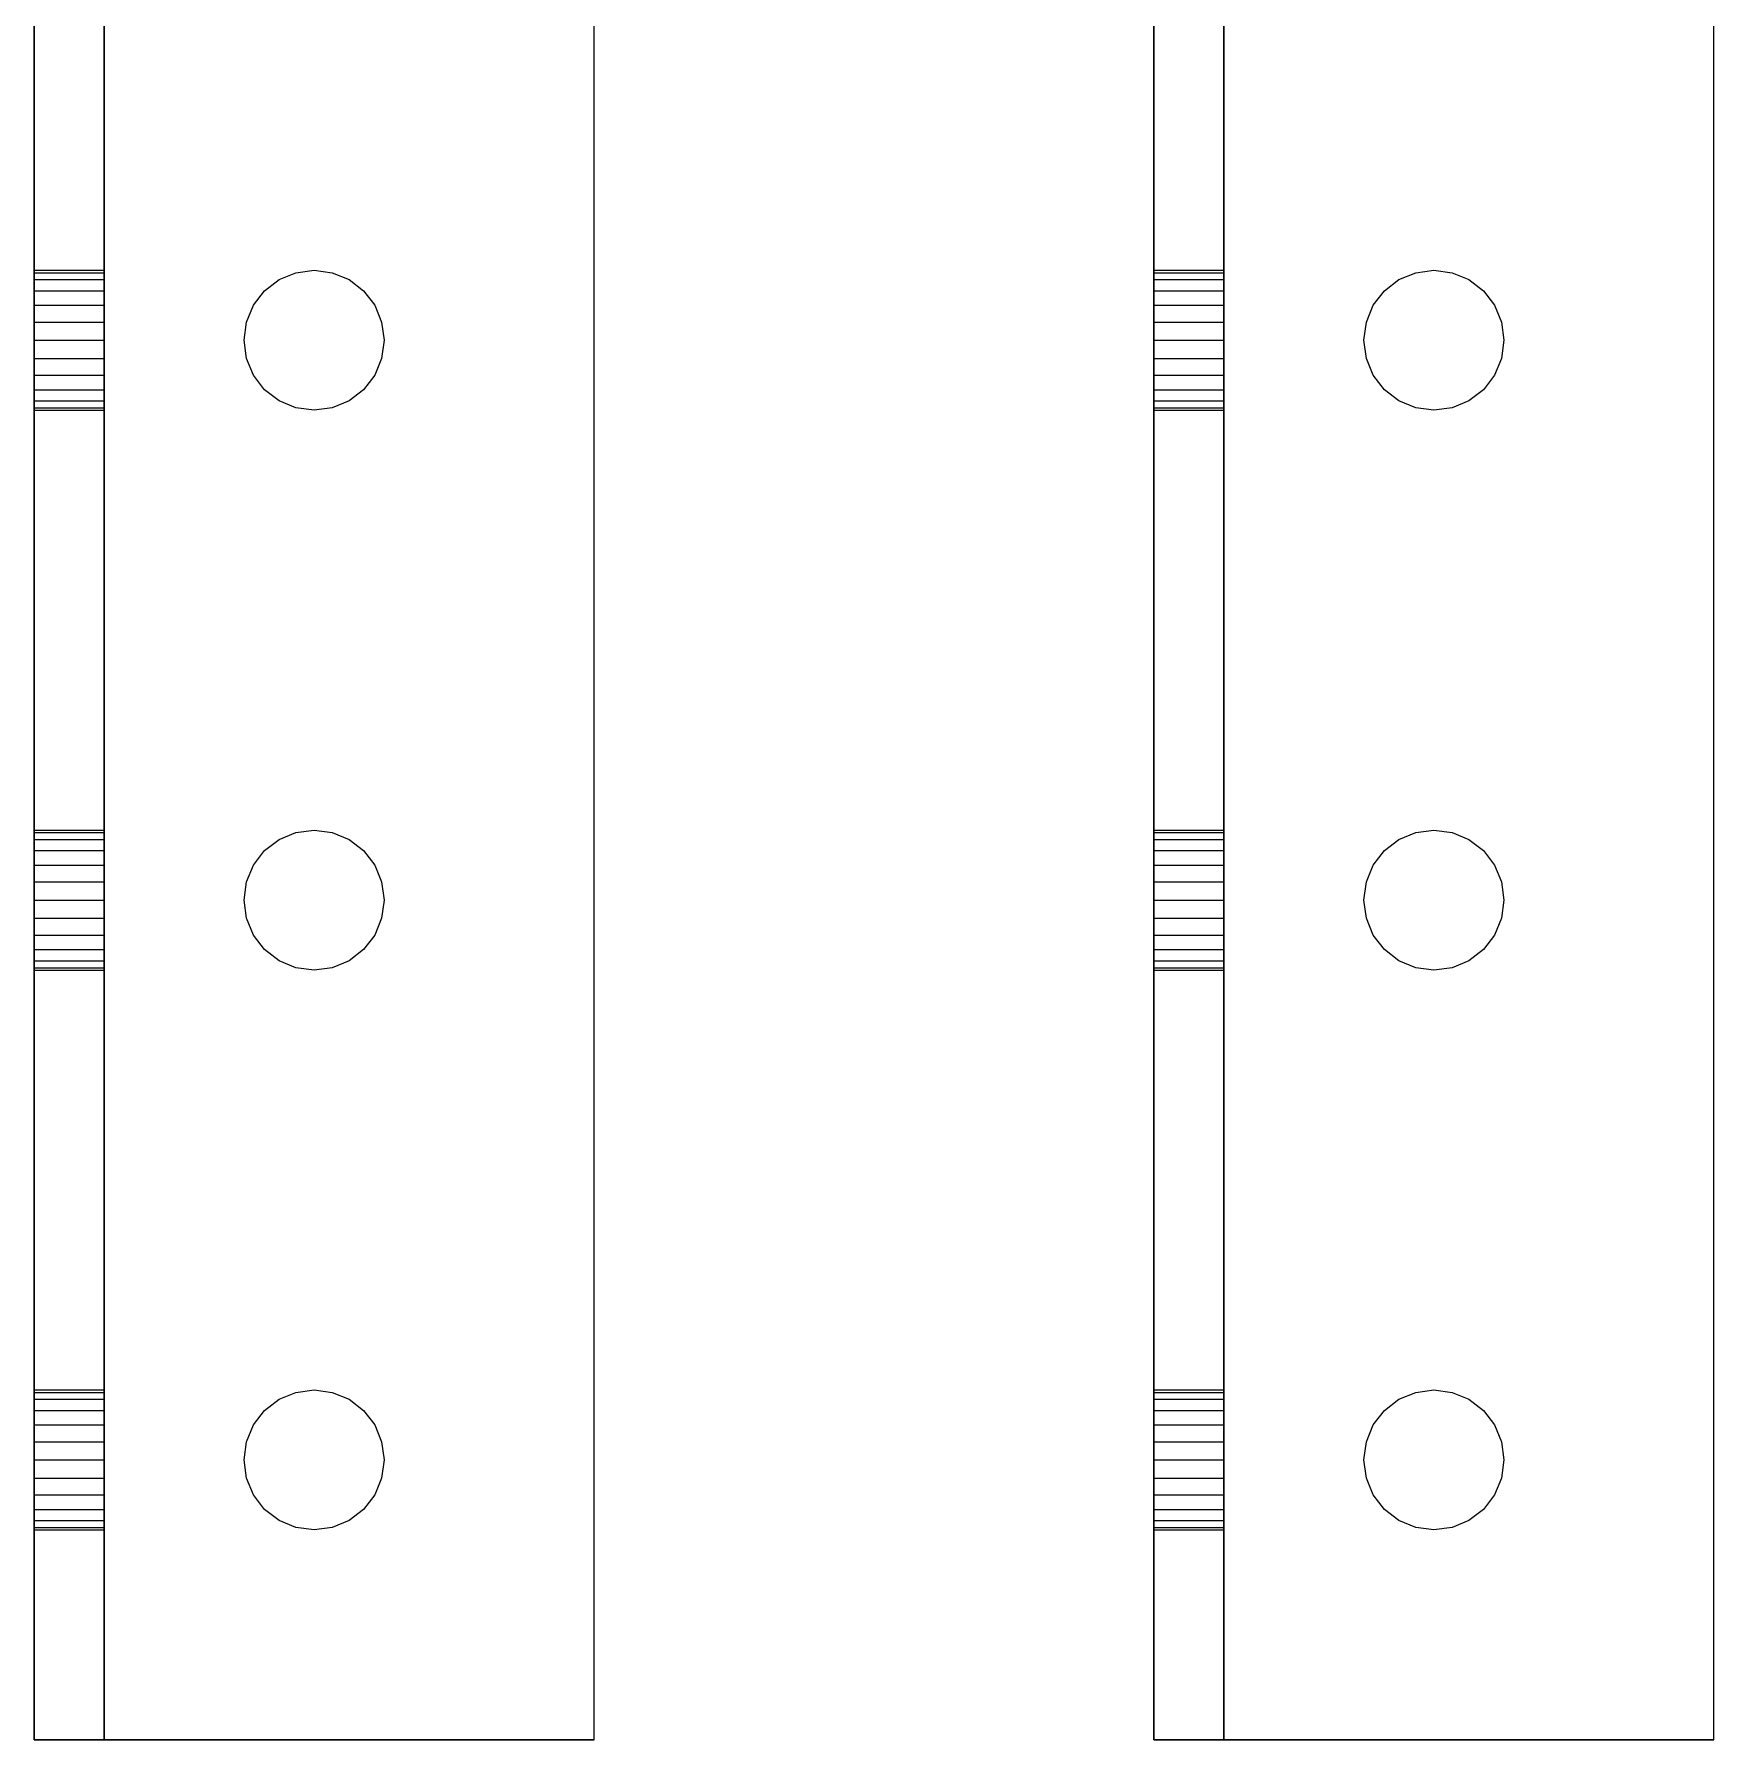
# Model space of a CAD drawing. Header units: metres. Extents: x 0 to 17, y 0 to 24.
# Drawn here: x 4 to 7, y 0 to 3.047 of the extents above; entities that cross this region are included whole.
import ezdxf

# ---------------------------------------------------------------- set-up
doc = ezdxf.new("R2010")
doc.units = ezdxf.units.M

msp = doc.modelspace()

# ---------------------------------------------------------------- linework, layer by layer
at = {"layer": 'MY3DLAYER'}
for p, q in [((4, 12), (4, 0)), ((4, 0, 1), (4, 12, 1)), ((4.125, 0, 1), (4.125, 12, 1)), ((4.125, 12, 0.125), (4.125, 0, 0.125)), ((5, 0), (5, 12)), ((5, 0, 0.125), (5, 12, 0.125)), ((6, 9), (6, 0)), ((6, 0, 1), (6, 9, 1)), ((6.125, 0, 1), (6.125, 9, 1)), ((6.125, 9, 0.125), (6.125, 0, 0.125)), ((7, 0), (7, 9)), ((7, 0, 0.125), (7, 9, 0.125)), ((4, 2.625, 0.5), (4, 2.6207, 0.4676)), ((4, 2.6207, 0.5324), (4, 2.625, 0.5)), ((4, 2.625, 0.5), (4.125, 2.625, 0.5)), ((4, 2.6083, 0.5625), (4, 2.6207, 0.5324)), ((4, 2.6207, 0.4676), (4, 2.6083, 0.4375)), ((4, 2.6207, 0.4676), (4.125, 2.6207, 0.4676)), ((4, 2.6207, 0.5324), (4.125, 2.6207, 0.5324)), ((4.125, 2.6207, 0.5324), (4.125, 2.625, 0.5)), ((4.125, 2.625, 0.5), (4.125, 2.6207, 0.4676)), ((4.125, 2.6083, 0.5625), (4.125, 2.6207, 0.5324)), ((4.125, 2.6207, 0.4676), (4.125, 2.6083, 0.4375)), ((4.4375, 2.6083), (4.4676, 2.6207)), ((4.4375, 2.6083, 0.125), (4.4676, 2.6207, 0.125)), ((4.4676, 2.6207), (4.5, 2.625)), ((4.4676, 2.6207, 0.125), (4.5, 2.625, 0.125)), ((4.4676, 2.6207), (4.4676, 2.6207, 0.125)), ((4.5, 2.625), (4.5324, 2.6207)), ((4.5, 2.625, 0.125), (4.5324, 2.6207, 0.125)), ((4.5, 2.625), (4.5, 2.625, 0.125)), ((4.5324, 2.6207), (4.5324, 2.6207, 0.125)), ((4.5324, 2.6207), (4.5625, 2.6083)), ((4.5324, 2.6207, 0.125), (4.5625, 2.6083, 0.125)), ((6, 2.625, 0.5), (6, 2.6207, 0.4676)), ((6, 2.625, 0.5), (6.125, 2.625, 0.5)), ((6, 2.6207, 0.5324), (6, 2.625, 0.5)), ((6, 2.6207, 0.4676), (6, 2.6083, 0.4375)), ((6, 2.6207, 0.4676), (6.125, 2.6207, 0.4676)), ((6, 2.6083, 0.5625), (6, 2.6207, 0.5324)), ((6, 2.6207, 0.5324), (6.125, 2.6207, 0.5324)), ((6.125, 2.625, 0.5), (6.125, 2.6207, 0.4676)), ((6.125, 2.6207, 0.5324), (6.125, 2.625, 0.5)), ((6.125, 2.6207, 0.4676), (6.125, 2.6083, 0.4375)), ((6.125, 2.6083, 0.5625), (6.125, 2.6207, 0.5324)), ((6.4375, 2.6083), (6.4676, 2.6207)), ((6.4375, 2.6083, 0.125), (6.4676, 2.6207, 0.125)), ((6.4676, 2.6207), (6.5, 2.625)), ((6.4676, 2.6207, 0.125), (6.5, 2.625, 0.125)), ((6.4676, 2.6207), (6.4676, 2.6207, 0.125)), ((6.5, 2.625), (6.5324, 2.6207)), ((6.5, 2.625, 0.125), (6.5324, 2.6207, 0.125)), ((6.5, 2.625), (6.5, 2.625, 0.125)), ((6.5324, 2.6207), (6.5625, 2.6083)), ((6.5324, 2.6207, 0.125), (6.5625, 2.6083, 0.125)), ((6.5324, 2.6207), (6.5324, 2.6207, 0.125)), ((4, 2.5884, 0.5884), (4, 2.6083, 0.5625)), ((4, 2.6083, 0.4375), (4, 2.5884, 0.4116)), ((4, 2.6083, 0.4375), (4.125, 2.6083, 0.4375)), ((4, 2.6083, 0.5625), (4.125, 2.6083, 0.5625)), ((4.125, 2.6083, 0.4375), (4.125, 2.5884, 0.4116)), ((4.125, 2.5884, 0.5884), (4.125, 2.6083, 0.5625)), ((4.4116, 2.5884), (4.4375, 2.6083)), ((4.4116, 2.5884, 0.125), (4.4375, 2.6083, 0.125)), ((4.4375, 2.6083), (4.4375, 2.6083, 0.125)), ((4.5625, 2.6083), (4.5625, 2.6083, 0.125)), ((4.5625, 2.6083), (4.5884, 2.5884)), ((4.5625, 2.6083, 0.125), (4.5884, 2.5884, 0.125)), ((6, 2.6083, 0.4375), (6, 2.5884, 0.4116)), ((6, 2.6083, 0.4375), (6.125, 2.6083, 0.4375)), ((6, 2.5884, 0.5884), (6, 2.6083, 0.5625)), ((6, 2.6083, 0.5625), (6.125, 2.6083, 0.5625)), ((6.125, 2.5884, 0.5884), (6.125, 2.6083, 0.5625)), ((6.125, 2.6083, 0.4375), (6.125, 2.5884, 0.4116)), ((6.4116, 2.5884), (6.4375, 2.6083)), ((6.4116, 2.5884, 0.125), (6.4375, 2.6083, 0.125)), ((6.4375, 2.6083), (6.4375, 2.6083, 0.125)), ((6.5625, 2.6083), (6.5625, 2.6083, 0.125)), ((6.5625, 2.6083), (6.5884, 2.5884)), ((6.5625, 2.6083, 0.125), (6.5884, 2.5884, 0.125)), ((4, 2.5625, 0.6083), (4, 2.5884, 0.5884)), ((4, 2.5884, 0.4116), (4, 2.5625, 0.3917)), ((4, 2.5884, 0.4116), (4.125, 2.5884, 0.4116)), ((4, 2.5884, 0.5884), (4.125, 2.5884, 0.5884)), ((4, 2.5625, 0.3917), (4.125, 2.5625, 0.3917)), ((4, 2.5324, 0.6207), (4, 2.5625, 0.6083)), ((4, 2.5625, 0.3917), (4, 2.5324, 0.3793)), ((4, 2.5625, 0.6083), (4.125, 2.5625, 0.6083)), ((4.125, 2.5625, 0.6083), (4.125, 2.5884, 0.5884)), ((4.125, 2.5884, 0.4116), (4.125, 2.5625, 0.3917)), ((4.125, 2.5625, 0.3917), (4.125, 2.5324, 0.3793)), ((4.125, 2.5324, 0.6207), (4.125, 2.5625, 0.6083)), ((4.3793, 2.5324), (4.3917, 2.5625)), ((4.3793, 2.5324, 0.125), (4.3917, 2.5625, 0.125)), ((4.3917, 2.5625), (4.4116, 2.5884)), ((4.3917, 2.5625, 0.125), (4.4116, 2.5884, 0.125)), ((4.3917, 2.5625), (4.3917, 2.5625, 0.125)), ((4.4116, 2.5884), (4.4116, 2.5884, 0.125)), ((4.5884, 2.5884), (4.5884, 2.5884, 0.125)), ((4.5884, 2.5884), (4.6083, 2.5625)), ((4.5884, 2.5884, 0.125), (4.6083, 2.5625, 0.125)), ((4.6083, 2.5625), (4.6207, 2.5324)), ((4.6083, 2.5625, 0.125), (4.6207, 2.5324, 0.125)), ((4.6083, 2.5625), (4.6083, 2.5625, 0.125)), ((6, 2.5884, 0.4116), (6, 2.5625, 0.3917)), ((6, 2.5884, 0.5884), (6.125, 2.5884, 0.5884)), ((6, 2.5884, 0.4116), (6.125, 2.5884, 0.4116)), ((6, 2.5625, 0.6083), (6, 2.5884, 0.5884)), ((6, 2.5625, 0.3917), (6, 2.5324, 0.3793)), ((6, 2.5625, 0.3917), (6.125, 2.5625, 0.3917)), ((6, 2.5324, 0.6207), (6, 2.5625, 0.6083)), ((6, 2.5625, 0.6083), (6.125, 2.5625, 0.6083)), ((6.125, 2.5884, 0.4116), (6.125, 2.5625, 0.3917)), ((6.125, 2.5625, 0.6083), (6.125, 2.5884, 0.5884)), ((6.125, 2.5625, 0.3917), (6.125, 2.5324, 0.3793)), ((6.125, 2.5324, 0.6207), (6.125, 2.5625, 0.6083)), ((6.3793, 2.5324), (6.3917, 2.5625)), ((6.3793, 2.5324, 0.125), (6.3917, 2.5625, 0.125)), ((6.3917, 2.5625), (6.4116, 2.5884)), ((6.3917, 2.5625, 0.125), (6.4116, 2.5884, 0.125)), ((6.3917, 2.5625), (6.3917, 2.5625, 0.125)), ((6.4116, 2.5884), (6.4116, 2.5884, 0.125)), ((6.5884, 2.5884), (6.6083, 2.5625)), ((6.5884, 2.5884, 0.125), (6.6083, 2.5625, 0.125)), ((6.5884, 2.5884), (6.5884, 2.5884, 0.125)), ((6.6083, 2.5625), (6.6083, 2.5625, 0.125)), ((6.6083, 2.5625), (6.6207, 2.5324)), ((6.6083, 2.5625, 0.125), (6.6207, 2.5324, 0.125)), ((4, 2.5, 0.625), (4, 2.5324, 0.6207)), ((4, 2.5324, 0.3793), (4, 2.5, 0.375)), ((4, 2.5324, 0.3793), (4.125, 2.5324, 0.3793)), ((4, 2.5324, 0.6207), (4.125, 2.5324, 0.6207)), ((4.125, 2.5, 0.625), (4.125, 2.5324, 0.6207)), ((4.125, 2.5324, 0.3793), (4.125, 2.5, 0.375)), ((4.375, 2.5, 0.125), (4.3793, 2.5324, 0.125)), ((4.375, 2.5), (4.3793, 2.5324)), ((4.3793, 2.5324), (4.3793, 2.5324, 0.125)), ((4.6207, 2.5324), (4.6207, 2.5324, 0.125)), ((4.6207, 2.5324), (4.625, 2.5)), ((4.6207, 2.5324, 0.125), (4.625, 2.5, 0.125)), ((6, 2.5324, 0.3793), (6.125, 2.5324, 0.3793)), ((6, 2.5324, 0.3793), (6, 2.5, 0.375)), ((6, 2.5, 0.625), (6, 2.5324, 0.6207)), ((6, 2.5324, 0.6207), (6.125, 2.5324, 0.6207)), ((6.125, 2.5324, 0.3793), (6.125, 2.5, 0.375)), ((6.125, 2.5, 0.625), (6.125, 2.5324, 0.6207)), ((6.375, 2.5), (6.3793, 2.5324)), ((6.375, 2.5, 0.125), (6.3793, 2.5324, 0.125)), ((6.3793, 2.5324), (6.3793, 2.5324, 0.125)), ((6.6207, 2.5324, 0.125), (6.625, 2.5, 0.125)), ((6.6207, 2.5324), (6.6207, 2.5324, 0.125)), ((6.6207, 2.5324), (6.625, 2.5)), ((4, 2.4676, 0.6207), (4, 2.5, 0.625)), ((4, 2.5, 0.375), (4, 2.4676, 0.3793)), ((4, 2.5, 0.375), (4.125, 2.5, 0.375)), ((4, 2.5, 0.625), (4.125, 2.5, 0.625)), ((4.125, 2.5, 0.375), (4.125, 2.4676, 0.3793)), ((4.125, 2.4676, 0.6207), (4.125, 2.5, 0.625)), ((4.3793, 2.4676), (4.375, 2.5)), ((4.375, 2.5), (4.375, 2.5, 0.125)), ((4.3793, 2.4676, 0.125), (4.375, 2.5, 0.125)), ((4.625, 2.5), (4.6207, 2.4676)), ((4.625, 2.5, 0.125), (4.6207, 2.4676, 0.125)), ((4.625, 2.5), (4.625, 2.5, 0.125)), ((6, 2.5, 0.375), (6.125, 2.5, 0.375)), ((6, 2.5, 0.375), (6, 2.4676, 0.3793)), ((6, 2.4676, 0.6207), (6, 2.5, 0.625)), ((6, 2.5, 0.625), (6.125, 2.5, 0.625)), ((6.125, 2.4676, 0.6207), (6.125, 2.5, 0.625)), ((6.125, 2.5, 0.375), (6.125, 2.4676, 0.3793)), ((6.375, 2.5), (6.375, 2.5, 0.125)), ((6.3793, 2.4676), (6.375, 2.5)), ((6.3793, 2.4676, 0.125), (6.375, 2.5, 0.125)), ((6.625, 2.5, 0.125), (6.6207, 2.4676, 0.125)), ((6.625, 2.5), (6.6207, 2.4676)), ((6.625, 2.5), (6.625, 2.5, 0.125)), ((4, 2.4375, 0.6083), (4, 2.4676, 0.6207)), ((4, 2.4676, 0.3793), (4, 2.4375, 0.3917)), ((4, 2.4676, 0.6207), (4.125, 2.4676, 0.6207)), ((4, 2.4676, 0.3793), (4.125, 2.4676, 0.3793)), ((4, 2.4375, 0.3917), (4, 2.4116, 0.4116)), ((4, 2.4116, 0.5884), (4, 2.4375, 0.6083)), ((4, 2.4375, 0.6083), (4.125, 2.4375, 0.6083)), ((4, 2.4375, 0.3917), (4.125, 2.4375, 0.3917)), ((4.125, 2.4375, 0.6083), (4.125, 2.4676, 0.6207)), ((4.125, 2.4676, 0.3793), (4.125, 2.4375, 0.3917)), ((4.125, 2.4116, 0.5884), (4.125, 2.4375, 0.6083)), ((4.125, 2.4375, 0.3917), (4.125, 2.4116, 0.4116)), ((4.3917, 2.4375), (4.3793, 2.4676)), ((4.3793, 2.4676), (4.3793, 2.4676, 0.125)), ((4.3917, 2.4375, 0.125), (4.3793, 2.4676, 0.125)), ((4.6207, 2.4676), (4.6083, 2.4375)), ((4.6207, 2.4676, 0.125), (4.6083, 2.4375, 0.125)), ((4.6207, 2.4676), (4.6207, 2.4676, 0.125)), ((6, 2.4375, 0.6083), (6, 2.4676, 0.6207)), ((6, 2.4676, 0.6207), (6.125, 2.4676, 0.6207)), ((6, 2.4676, 0.3793), (6, 2.4375, 0.3917)), ((6, 2.4676, 0.3793), (6.125, 2.4676, 0.3793)), ((6, 2.4375, 0.6083), (6.125, 2.4375, 0.6083)), ((6, 2.4116, 0.5884), (6, 2.4375, 0.6083)), ((6, 2.4375, 0.3917), (6, 2.4116, 0.4116)), ((6, 2.4375, 0.3917), (6.125, 2.4375, 0.3917)), ((6.125, 2.4375, 0.6083), (6.125, 2.4676, 0.6207)), ((6.125, 2.4676, 0.3793), (6.125, 2.4375, 0.3917)), ((6.125, 2.4375, 0.3917), (6.125, 2.4116, 0.4116)), ((6.125, 2.4116, 0.5884), (6.125, 2.4375, 0.6083)), ((6.3917, 2.4375, 0.125), (6.3793, 2.4676, 0.125)), ((6.3917, 2.4375), (6.3793, 2.4676)), ((6.3793, 2.4676), (6.3793, 2.4676, 0.125)), ((6.6207, 2.4676), (6.6083, 2.4375)), ((6.6207, 2.4676, 0.125), (6.6083, 2.4375, 0.125)), ((6.6207, 2.4676), (6.6207, 2.4676, 0.125)), ((4, 2.4116, 0.4116), (4, 2.3917, 0.4375)), ((4, 2.3917, 0.5625), (4, 2.4116, 0.5884)), ((4, 2.4116, 0.5884), (4.125, 2.4116, 0.5884)), ((4, 2.4116, 0.4116), (4.125, 2.4116, 0.4116)), ((4.125, 2.3917, 0.5625), (4.125, 2.4116, 0.5884)), ((4.125, 2.4116, 0.4116), (4.125, 2.3917, 0.4375)), ((4.4116, 2.4116), (4.3917, 2.4375)), ((4.3917, 2.4375), (4.3917, 2.4375, 0.125)), ((4.4116, 2.4116, 0.125), (4.3917, 2.4375, 0.125)), ((4.4116, 2.4116), (4.4116, 2.4116, 0.125)), ((4.4375, 2.3917), (4.4116, 2.4116)), ((4.4375, 2.3917, 0.125), (4.4116, 2.4116, 0.125)), ((4.5884, 2.4116, 0.125), (4.5625, 2.3917, 0.125)), ((4.5884, 2.4116), (4.5625, 2.3917)), ((4.6083, 2.4375), (4.5884, 2.4116)), ((4.6083, 2.4375, 0.125), (4.5884, 2.4116, 0.125)), ((4.5884, 2.4116), (4.5884, 2.4116, 0.125)), ((4.6083, 2.4375), (4.6083, 2.4375, 0.125)), ((6, 2.4116, 0.4116), (6.125, 2.4116, 0.4116)), ((6, 2.4116, 0.4116), (6, 2.3917, 0.4375)), ((6, 2.3917, 0.5625), (6, 2.4116, 0.5884)), ((6, 2.4116, 0.5884), (6.125, 2.4116, 0.5884)), ((6.125, 2.3917, 0.5625), (6.125, 2.4116, 0.5884)), ((6.125, 2.4116, 0.4116), (6.125, 2.3917, 0.4375)), ((6.3917, 2.4375), (6.3917, 2.4375, 0.125)), ((6.4116, 2.4116, 0.125), (6.3917, 2.4375, 0.125)), ((6.4116, 2.4116), (6.3917, 2.4375)), ((6.4116, 2.4116), (6.4116, 2.4116, 0.125)), ((6.4375, 2.3917), (6.4116, 2.4116)), ((6.4375, 2.3917, 0.125), (6.4116, 2.4116, 0.125)), ((6.5884, 2.4116), (6.5625, 2.3917)), ((6.5884, 2.4116, 0.125), (6.5625, 2.3917, 0.125)), ((6.6083, 2.4375), (6.5884, 2.4116)), ((6.6083, 2.4375, 0.125), (6.5884, 2.4116, 0.125)), ((6.5884, 2.4116), (6.5884, 2.4116, 0.125)), ((6.6083, 2.4375), (6.6083, 2.4375, 0.125)), ((4, 2.3793, 0.5324), (4, 2.3917, 0.5625)), ((4, 2.3917, 0.4375), (4.125, 2.3917, 0.4375)), ((4, 2.3917, 0.5625), (4.125, 2.3917, 0.5625)), ((4, 2.3917, 0.4375), (4, 2.3793, 0.4676)), ((4, 2.3793, 0.4676), (4.125, 2.3793, 0.4676)), ((4, 2.3793, 0.4676), (4, 2.375, 0.5)), ((4, 2.375, 0.5), (4, 2.3793, 0.5324)), ((4, 2.3793, 0.5324), (4.125, 2.3793, 0.5324)), ((4.125, 2.3917, 0.4375), (4.125, 2.3793, 0.4676)), ((4.125, 2.3793, 0.5324), (4.125, 2.3917, 0.5625)), ((4.125, 2.3793, 0.4676), (4.125, 2.375, 0.5)), ((4.125, 2.375, 0.5), (4.125, 2.3793, 0.5324)), ((4.4676, 2.3793), (4.4375, 2.3917)), ((4.4375, 2.3917), (4.4375, 2.3917, 0.125)), ((4.4676, 2.3793, 0.125), (4.4375, 2.3917, 0.125)), ((4.5, 2.375), (4.4676, 2.3793)), ((4.4676, 2.3793), (4.4676, 2.3793, 0.125)), ((4.5, 2.375, 0.125), (4.4676, 2.3793, 0.125)), ((4.5324, 2.3793), (4.5, 2.375)), ((4.5324, 2.3793, 0.125), (4.5, 2.375, 0.125)), ((4.5625, 2.3917, 0.125), (4.5324, 2.3793, 0.125)), ((4.5625, 2.3917), (4.5324, 2.3793)), ((4.5324, 2.3793), (4.5324, 2.3793, 0.125)), ((4.5625, 2.3917), (4.5625, 2.3917, 0.125)), ((6, 2.3917, 0.4375), (6, 2.3793, 0.4676)), ((6, 2.3793, 0.5324), (6, 2.3917, 0.5625)), ((6, 2.3917, 0.5625), (6.125, 2.3917, 0.5625)), ((6, 2.3917, 0.4375), (6.125, 2.3917, 0.4375)), ((6, 2.375, 0.5), (6, 2.3793, 0.5324)), ((6, 2.3793, 0.4676), (6, 2.375, 0.5)), ((6, 2.3793, 0.5324), (6.125, 2.3793, 0.5324)), ((6, 2.3793, 0.4676), (6.125, 2.3793, 0.4676)), ((6.125, 2.3793, 0.5324), (6.125, 2.3917, 0.5625)), ((6.125, 2.3917, 0.4375), (6.125, 2.3793, 0.4676)), ((6.125, 2.375, 0.5), (6.125, 2.3793, 0.5324)), ((6.125, 2.3793, 0.4676), (6.125, 2.375, 0.5)), ((6.4676, 2.3793), (6.4375, 2.3917)), ((6.4375, 2.3917), (6.4375, 2.3917, 0.125)), ((6.4676, 2.3793, 0.125), (6.4375, 2.3917, 0.125)), ((6.5, 2.375), (6.4676, 2.3793)), ((6.4676, 2.3793), (6.4676, 2.3793, 0.125)), ((6.5, 2.375, 0.125), (6.4676, 2.3793, 0.125)), ((6.5324, 2.3793), (6.5, 2.375)), ((6.5324, 2.3793, 0.125), (6.5, 2.375, 0.125)), ((6.5625, 2.3917, 0.125), (6.5324, 2.3793, 0.125)), ((6.5625, 2.3917), (6.5324, 2.3793)), ((6.5324, 2.3793), (6.5324, 2.3793, 0.125)), ((6.5625, 2.3917), (6.5625, 2.3917, 0.125)), ((4, 2.375, 0.5), (4.125, 2.375, 0.5)), ((4.5, 2.375), (4.5, 2.375, 0.125)), ((6, 2.375, 0.5), (6.125, 2.375, 0.5)), ((6.5, 2.375), (6.5, 2.375, 0.125)), ((4, 1.6207, 0.5324), (4, 1.625, 0.5)), ((4, 1.625, 0.5), (4.125, 1.625, 0.5)), ((4, 1.625, 0.5), (4, 1.6207, 0.4676)), ((4, 1.6083, 0.5625), (4, 1.6207, 0.5324)), ((4, 1.6207, 0.5324), (4.125, 1.6207, 0.5324)), ((4, 1.6207, 0.4676), (4, 1.6083, 0.4375)), ((4, 1.6207, 0.4676), (4.125, 1.6207, 0.4676)), ((4.125, 1.6207, 0.5324), (4.125, 1.625, 0.5)), ((4.125, 1.625, 0.5), (4.125, 1.6207, 0.4676)), ((4.125, 1.6207, 0.4676), (4.125, 1.6083, 0.4375)), ((4.125, 1.6083, 0.5625), (4.125, 1.6207, 0.5324)), ((4.4375, 1.6083), (4.4676, 1.6207)), ((4.4375, 1.6083, 0.125), (4.4676, 1.6207, 0.125)), ((4.4676, 1.6207), (4.5, 1.625)), ((4.4676, 1.6207, 0.125), (4.5, 1.625, 0.125)), ((4.4676, 1.6207), (4.4676, 1.6207, 0.125)), ((4.5, 1.625), (4.5, 1.625, 0.125)), ((4.5, 1.625), (4.5324, 1.6207)), ((4.5, 1.625, 0.125), (4.5324, 1.6207, 0.125)), ((4.5324, 1.6207), (4.5625, 1.6083)), ((4.5324, 1.6207, 0.125), (4.5625, 1.6083, 0.125)), ((4.5324, 1.6207), (4.5324, 1.6207, 0.125)), ((6, 1.6207, 0.5324), (6, 1.625, 0.5)), ((6, 1.625, 0.5), (6.125, 1.625, 0.5)), ((6, 1.625, 0.5), (6, 1.6207, 0.4676)), ((6, 1.6083, 0.5625), (6, 1.6207, 0.5324)), ((6, 1.6207, 0.5324), (6.125, 1.6207, 0.5324)), ((6, 1.6207, 0.4676), (6, 1.6083, 0.4375)), ((6, 1.6207, 0.4676), (6.125, 1.6207, 0.4676)), ((6.125, 1.6207, 0.5324), (6.125, 1.625, 0.5)), ((6.125, 1.625, 0.5), (6.125, 1.6207, 0.4676)), ((6.125, 1.6083, 0.5625), (6.125, 1.6207, 0.5324)), ((6.125, 1.6207, 0.4676), (6.125, 1.6083, 0.4375)), ((6.4375, 1.6083), (6.4676, 1.6207)), ((6.4375, 1.6083, 0.125), (6.4676, 1.6207, 0.125)), ((6.4676, 1.6207), (6.5, 1.625)), ((6.4676, 1.6207, 0.125), (6.5, 1.625, 0.125)), ((6.4676, 1.6207), (6.4676, 1.6207, 0.125)), ((6.5, 1.625), (6.5, 1.625, 0.125)), ((6.5, 1.625), (6.5324, 1.6207)), ((6.5, 1.625, 0.125), (6.5324, 1.6207, 0.125)), ((6.5324, 1.6207), (6.5324, 1.6207, 0.125)), ((6.5324, 1.6207), (6.5625, 1.6083)), ((6.5324, 1.6207, 0.125), (6.5625, 1.6083, 0.125)), ((4, 1.5884, 0.5884), (4, 1.6083, 0.5625)), ((4, 1.6083, 0.4375), (4, 1.5884, 0.4116)), ((4, 1.6083, 0.4375), (4.125, 1.6083, 0.4375)), ((4, 1.6083, 0.5625), (4.125, 1.6083, 0.5625)), ((4, 1.5884, 0.4116), (4.125, 1.5884, 0.4116)), ((4, 1.5625, 0.6083), (4, 1.5884, 0.5884)), ((4, 1.5884, 0.4116), (4, 1.5625, 0.3917)), ((4, 1.5884, 0.5884), (4.125, 1.5884, 0.5884)), ((4.125, 1.5884, 0.5884), (4.125, 1.6083, 0.5625)), ((4.125, 1.6083, 0.4375), (4.125, 1.5884, 0.4116)), ((4.125, 1.5884, 0.4116), (4.125, 1.5625, 0.3917)), ((4.125, 1.5625, 0.6083), (4.125, 1.5884, 0.5884)), ((4.3917, 1.5625, 0.125), (4.4116, 1.5884, 0.125)), ((4.3917, 1.5625), (4.4116, 1.5884)), ((4.4116, 1.5884), (4.4375, 1.6083)), ((4.4116, 1.5884, 0.125), (4.4375, 1.6083, 0.125)), ((4.4116, 1.5884), (4.4116, 1.5884, 0.125)), ((4.4375, 1.6083), (4.4375, 1.6083, 0.125)), ((4.5625, 1.6083), (4.5625, 1.6083, 0.125)), ((4.5625, 1.6083, 0.125), (4.5884, 1.5884, 0.125)), ((4.5625, 1.6083), (4.5884, 1.5884)), ((4.5884, 1.5884), (4.6083, 1.5625)), ((4.5884, 1.5884, 0.125), (4.6083, 1.5625, 0.125)), ((4.5884, 1.5884), (4.5884, 1.5884, 0.125)), ((6, 1.6083, 0.5625), (6.125, 1.6083, 0.5625)), ((6, 1.6083, 0.4375), (6, 1.5884, 0.4116)), ((6, 1.6083, 0.4375), (6.125, 1.6083, 0.4375)), ((6, 1.5884, 0.5884), (6, 1.6083, 0.5625)), ((6, 1.5625, 0.6083), (6, 1.5884, 0.5884)), ((6, 1.5884, 0.4116), (6.125, 1.5884, 0.4116)), ((6, 1.5884, 0.5884), (6.125, 1.5884, 0.5884)), ((6, 1.5884, 0.4116), (6, 1.5625, 0.3917)), ((6.125, 1.6083, 0.4375), (6.125, 1.5884, 0.4116)), ((6.125, 1.5884, 0.5884), (6.125, 1.6083, 0.5625)), ((6.125, 1.5625, 0.6083), (6.125, 1.5884, 0.5884)), ((6.125, 1.5884, 0.4116), (6.125, 1.5625, 0.3917)), ((6.3917, 1.5625), (6.4116, 1.5884)), ((6.3917, 1.5625, 0.125), (6.4116, 1.5884, 0.125)), ((6.4116, 1.5884), (6.4375, 1.6083)), ((6.4116, 1.5884, 0.125), (6.4375, 1.6083, 0.125)), ((6.4116, 1.5884), (6.4116, 1.5884, 0.125)), ((6.4375, 1.6083), (6.4375, 1.6083, 0.125)), ((6.5625, 1.6083), (6.5884, 1.5884)), ((6.5625, 1.6083, 0.125), (6.5884, 1.5884, 0.125)), ((6.5625, 1.6083), (6.5625, 1.6083, 0.125)), ((6.5884, 1.5884), (6.5884, 1.5884, 0.125)), ((6.5884, 1.5884), (6.6083, 1.5625)), ((6.5884, 1.5884, 0.125), (6.6083, 1.5625, 0.125)), ((4, 1.5625, 0.3917), (4, 1.5324, 0.3793)), ((4, 1.5324, 0.6207), (4, 1.5625, 0.6083)), ((4, 1.5625, 0.6083), (4.125, 1.5625, 0.6083)), ((4, 1.5625, 0.3917), (4.125, 1.5625, 0.3917)), ((4.125, 1.5324, 0.6207), (4.125, 1.5625, 0.6083)), ((4.125, 1.5625, 0.3917), (4.125, 1.5324, 0.3793)), ((4.3793, 1.5324, 0.125), (4.3917, 1.5625, 0.125)), ((4.3793, 1.5324), (4.3917, 1.5625)), ((4.3917, 1.5625), (4.3917, 1.5625, 0.125)), ((4.6083, 1.5625, 0.125), (4.6207, 1.5324, 0.125)), ((4.6083, 1.5625), (4.6207, 1.5324)), ((4.6083, 1.5625), (4.6083, 1.5625, 0.125)), ((6, 1.5324, 0.6207), (6, 1.5625, 0.6083)), ((6, 1.5625, 0.6083), (6.125, 1.5625, 0.6083)), ((6, 1.5625, 0.3917), (6.125, 1.5625, 0.3917)), ((6, 1.5625, 0.3917), (6, 1.5324, 0.3793)), ((6.125, 1.5324, 0.6207), (6.125, 1.5625, 0.6083)), ((6.125, 1.5625, 0.3917), (6.125, 1.5324, 0.3793)), ((6.3793, 1.5324), (6.3917, 1.5625)), ((6.3793, 1.5324, 0.125), (6.3917, 1.5625, 0.125)), ((6.3917, 1.5625), (6.3917, 1.5625, 0.125)), ((6.6083, 1.5625, 0.125), (6.6207, 1.5324, 0.125)), ((6.6083, 1.5625), (6.6207, 1.5324)), ((6.6083, 1.5625), (6.6083, 1.5625, 0.125)), ((4, 1.5324, 0.6207), (4.125, 1.5324, 0.6207)), ((4, 1.5324, 0.3793), (4, 1.5, 0.375)), ((4, 1.5, 0.625), (4, 1.5324, 0.6207)), ((4, 1.5324, 0.3793), (4.125, 1.5324, 0.3793)), ((4.125, 1.5, 0.625), (4.125, 1.5324, 0.6207)), ((4.125, 1.5324, 0.3793), (4.125, 1.5, 0.375)), ((4.375, 1.5), (4.3793, 1.5324)), ((4.375, 1.5, 0.125), (4.3793, 1.5324, 0.125)), ((4.3793, 1.5324), (4.3793, 1.5324, 0.125)), ((4.6207, 1.5324), (4.625, 1.5)), ((4.6207, 1.5324, 0.125), (4.625, 1.5, 0.125)), ((4.6207, 1.5324), (4.6207, 1.5324, 0.125)), ((6, 1.5324, 0.3793), (6, 1.5, 0.375)), ((6, 1.5324, 0.6207), (6.125, 1.5324, 0.6207)), ((6, 1.5324, 0.3793), (6.125, 1.5324, 0.3793)), ((6, 1.5, 0.625), (6, 1.5324, 0.6207)), ((6.125, 1.5, 0.625), (6.125, 1.5324, 0.6207)), ((6.125, 1.5324, 0.3793), (6.125, 1.5, 0.375)), ((6.375, 1.5, 0.125), (6.3793, 1.5324, 0.125)), ((6.375, 1.5), (6.3793, 1.5324)), ((6.3793, 1.5324), (6.3793, 1.5324, 0.125)), ((6.6207, 1.5324), (6.6207, 1.5324, 0.125)), ((6.6207, 1.5324), (6.625, 1.5)), ((6.6207, 1.5324, 0.125), (6.625, 1.5, 0.125)), ((4, 1.5, 0.375), (4, 1.4676, 0.3793)), ((4, 1.4676, 0.6207), (4, 1.5, 0.625)), ((4, 1.5, 0.625), (4.125, 1.5, 0.625)), ((4, 1.5, 0.375), (4.125, 1.5, 0.375)), ((4.125, 1.4676, 0.6207), (4.125, 1.5, 0.625)), ((4.125, 1.5, 0.375), (4.125, 1.4676, 0.3793)), ((4.3793, 1.4676, 0.125), (4.375, 1.5, 0.125)), ((4.3793, 1.4676), (4.375, 1.5)), ((4.375, 1.5), (4.375, 1.5, 0.125)), ((4.625, 1.5), (4.6207, 1.4676)), ((4.625, 1.5, 0.125), (4.6207, 1.4676, 0.125)), ((4.625, 1.5), (4.625, 1.5, 0.125)), ((6, 1.5, 0.375), (6, 1.4676, 0.3793)), ((6, 1.5, 0.375), (6.125, 1.5, 0.375)), ((6, 1.4676, 0.6207), (6, 1.5, 0.625)), ((6, 1.5, 0.625), (6.125, 1.5, 0.625)), ((6.125, 1.5, 0.375), (6.125, 1.4676, 0.3793)), ((6.125, 1.4676, 0.6207), (6.125, 1.5, 0.625)), ((6.3793, 1.4676), (6.375, 1.5)), ((6.375, 1.5), (6.375, 1.5, 0.125)), ((6.3793, 1.4676, 0.125), (6.375, 1.5, 0.125)), ((6.625, 1.5), (6.6207, 1.4676)), ((6.625, 1.5, 0.125), (6.6207, 1.4676, 0.125)), ((6.625, 1.5), (6.625, 1.5, 0.125)), ((4, 1.4676, 0.6207), (4.125, 1.4676, 0.6207)), ((4, 1.4676, 0.3793), (4, 1.4375, 0.3917)), ((4, 1.4375, 0.6083), (4, 1.4676, 0.6207)), ((4, 1.4676, 0.3793), (4.125, 1.4676, 0.3793)), ((4.125, 1.4375, 0.6083), (4.125, 1.4676, 0.6207)), ((4.125, 1.4676, 0.3793), (4.125, 1.4375, 0.3917)), ((4.3793, 1.4676), (4.3793, 1.4676, 0.125)), ((4.3917, 1.4375, 0.125), (4.3793, 1.4676, 0.125)), ((4.3917, 1.4375), (4.3793, 1.4676)), ((4.6207, 1.4676, 0.125), (4.6083, 1.4375, 0.125)), ((4.6207, 1.4676), (4.6083, 1.4375)), ((4.6207, 1.4676), (4.6207, 1.4676, 0.125)), ((6, 1.4375, 0.6083), (6, 1.4676, 0.6207)), ((6, 1.4676, 0.6207), (6.125, 1.4676, 0.6207)), ((6, 1.4676, 0.3793), (6.125, 1.4676, 0.3793)), ((6, 1.4676, 0.3793), (6, 1.4375, 0.3917)), ((6.125, 1.4375, 0.6083), (6.125, 1.4676, 0.6207)), ((6.125, 1.4676, 0.3793), (6.125, 1.4375, 0.3917)), ((6.3793, 1.4676), (6.3793, 1.4676, 0.125)), ((6.3917, 1.4375), (6.3793, 1.4676)), ((6.3917, 1.4375, 0.125), (6.3793, 1.4676, 0.125)), ((6.6207, 1.4676), (6.6083, 1.4375)), ((6.6207, 1.4676, 0.125), (6.6083, 1.4375, 0.125)), ((6.6207, 1.4676), (6.6207, 1.4676, 0.125)), ((4, 1.4375, 0.3917), (4, 1.4116, 0.4116)), ((4, 1.4116, 0.5884), (4, 1.4375, 0.6083)), ((4, 1.4375, 0.6083), (4.125, 1.4375, 0.6083)), ((4, 1.4375, 0.3917), (4.125, 1.4375, 0.3917)), ((4.125, 1.4375, 0.3917), (4.125, 1.4116, 0.4116)), ((4.125, 1.4116, 0.5884), (4.125, 1.4375, 0.6083)), ((4.4116, 1.4116, 0.125), (4.3917, 1.4375, 0.125)), ((4.4116, 1.4116), (4.3917, 1.4375)), ((4.3917, 1.4375), (4.3917, 1.4375, 0.125)), ((4.6083, 1.4375), (4.5884, 1.4116)), ((4.6083, 1.4375, 0.125), (4.5884, 1.4116, 0.125)), ((4.6083, 1.4375), (4.6083, 1.4375, 0.125)), ((6, 1.4375, 0.6083), (6.125, 1.4375, 0.6083)), ((6, 1.4375, 0.3917), (6, 1.4116, 0.4116)), ((6, 1.4375, 0.3917), (6.125, 1.4375, 0.3917)), ((6, 1.4116, 0.5884), (6, 1.4375, 0.6083)), ((6.125, 1.4375, 0.3917), (6.125, 1.4116, 0.4116)), ((6.125, 1.4116, 0.5884), (6.125, 1.4375, 0.6083)), ((6.4116, 1.4116, 0.125), (6.3917, 1.4375, 0.125)), ((6.3917, 1.4375), (6.3917, 1.4375, 0.125)), ((6.4116, 1.4116), (6.3917, 1.4375)), ((6.6083, 1.4375), (6.5884, 1.4116)), ((6.6083, 1.4375, 0.125), (6.5884, 1.4116, 0.125)), ((6.6083, 1.4375), (6.6083, 1.4375, 0.125)), ((4, 1.3917, 0.5625), (4, 1.4116, 0.5884)), ((4, 1.4116, 0.4116), (4, 1.3917, 0.4375)), ((4, 1.4116, 0.5884), (4.125, 1.4116, 0.5884)), ((4, 1.4116, 0.4116), (4.125, 1.4116, 0.4116)), ((4.125, 1.3917, 0.5625), (4.125, 1.4116, 0.5884)), ((4.125, 1.4116, 0.4116), (4.125, 1.3917, 0.4375)), ((4.4116, 1.4116), (4.4116, 1.4116, 0.125)), ((4.4375, 1.3917), (4.4116, 1.4116)), ((4.4375, 1.3917, 0.125), (4.4116, 1.4116, 0.125)), ((4.5884, 1.4116, 0.125), (4.5625, 1.3917, 0.125)), ((4.5884, 1.4116), (4.5625, 1.3917)), ((4.5884, 1.4116), (4.5884, 1.4116, 0.125)), ((6, 1.3917, 0.5625), (6, 1.4116, 0.5884)), ((6, 1.4116, 0.5884), (6.125, 1.4116, 0.5884)), ((6, 1.4116, 0.4116), (6.125, 1.4116, 0.4116)), ((6, 1.4116, 0.4116), (6, 1.3917, 0.4375)), ((6.125, 1.3917, 0.5625), (6.125, 1.4116, 0.5884)), ((6.125, 1.4116, 0.4116), (6.125, 1.3917, 0.4375)), ((6.4375, 1.3917, 0.125), (6.4116, 1.4116, 0.125)), ((6.4116, 1.4116), (6.4116, 1.4116, 0.125)), ((6.4375, 1.3917), (6.4116, 1.4116)), ((6.5884, 1.4116), (6.5625, 1.3917)), ((6.5884, 1.4116, 0.125), (6.5625, 1.3917, 0.125)), ((6.5884, 1.4116), (6.5884, 1.4116, 0.125)), ((4, 1.3917, 0.4375), (4, 1.3793, 0.4676)), ((4, 1.3917, 0.5625), (4.125, 1.3917, 0.5625)), ((4, 1.3917, 0.4375), (4.125, 1.3917, 0.4375)), ((4, 1.3793, 0.5324), (4, 1.3917, 0.5625)), ((4, 1.375, 0.5), (4, 1.3793, 0.5324)), ((4, 1.3793, 0.4676), (4, 1.375, 0.5)), ((4, 1.3793, 0.4676), (4.125, 1.3793, 0.4676)), ((4, 1.3793, 0.5324), (4.125, 1.3793, 0.5324)), ((4, 1.375, 0.5), (4.125, 1.375, 0.5)), ((4.125, 1.3917, 0.4375), (4.125, 1.3793, 0.4676)), ((4.125, 1.3793, 0.5324), (4.125, 1.3917, 0.5625)), ((4.125, 1.3793, 0.4676), (4.125, 1.375, 0.5)), ((4.125, 1.375, 0.5), (4.125, 1.3793, 0.5324)), ((4.4676, 1.3793), (4.4375, 1.3917)), ((4.4375, 1.3917), (4.4375, 1.3917, 0.125)), ((4.4676, 1.3793, 0.125), (4.4375, 1.3917, 0.125)), ((4.4676, 1.3793), (4.4676, 1.3793, 0.125)), ((4.5, 1.375, 0.125), (4.4676, 1.3793, 0.125)), ((4.5, 1.375), (4.4676, 1.3793)), ((4.5324, 1.3793), (4.5, 1.375)), ((4.5324, 1.3793, 0.125), (4.5, 1.375, 0.125)), ((4.5, 1.375), (4.5, 1.375, 0.125)), ((4.5625, 1.3917), (4.5324, 1.3793)), ((4.5625, 1.3917, 0.125), (4.5324, 1.3793, 0.125)), ((4.5324, 1.3793), (4.5324, 1.3793, 0.125)), ((4.5625, 1.3917), (4.5625, 1.3917, 0.125)), ((6, 1.3917, 0.5625), (6.125, 1.3917, 0.5625)), ((6, 1.3917, 0.4375), (6, 1.3793, 0.4676)), ((6, 1.3917, 0.4375), (6.125, 1.3917, 0.4375)), ((6, 1.3793, 0.5324), (6, 1.3917, 0.5625)), ((6, 1.3793, 0.4676), (6.125, 1.3793, 0.4676)), ((6, 1.375, 0.5), (6, 1.3793, 0.5324)), ((6, 1.3793, 0.5324), (6.125, 1.3793, 0.5324)), ((6, 1.3793, 0.4676), (6, 1.375, 0.5)), ((6, 1.375, 0.5), (6.125, 1.375, 0.5)), ((6.125, 1.3917, 0.4375), (6.125, 1.3793, 0.4676)), ((6.125, 1.3793, 0.5324), (6.125, 1.3917, 0.5625)), ((6.125, 1.375, 0.5), (6.125, 1.3793, 0.5324)), ((6.125, 1.3793, 0.4676), (6.125, 1.375, 0.5)), ((6.4676, 1.3793), (6.4375, 1.3917)), ((6.4375, 1.3917), (6.4375, 1.3917, 0.125)), ((6.4676, 1.3793, 0.125), (6.4375, 1.3917, 0.125)), ((6.5, 1.375), (6.4676, 1.3793)), ((6.4676, 1.3793), (6.4676, 1.3793, 0.125)), ((6.5, 1.375, 0.125), (6.4676, 1.3793, 0.125)), ((6.5324, 1.3793), (6.5, 1.375)), ((6.5324, 1.3793, 0.125), (6.5, 1.375, 0.125)), ((6.5, 1.375), (6.5, 1.375, 0.125)), ((6.5625, 1.3917), (6.5324, 1.3793)), ((6.5625, 1.3917, 0.125), (6.5324, 1.3793, 0.125)), ((6.5324, 1.3793), (6.5324, 1.3793, 0.125)), ((6.5625, 1.3917), (6.5625, 1.3917, 0.125)), ((4, 0.625, 0.5), (4, 0.6207, 0.4676)), ((4, 0.6207, 0.5324), (4, 0.625, 0.5)), ((4, 0.625, 0.5), (4.125, 0.625, 0.5)), ((4, 0.6083, 0.5625), (4, 0.6207, 0.5324)), ((4, 0.6207, 0.4676), (4, 0.6083, 0.4375)), ((4, 0.6207, 0.4676), (4.125, 0.6207, 0.4676)), ((4, 0.6207, 0.5324), (4.125, 0.6207, 0.5324)), ((4.125, 0.6207, 0.5324), (4.125, 0.625, 0.5)), ((4.125, 0.625, 0.5), (4.125, 0.6207, 0.4676)), ((4.125, 0.6083, 0.5625), (4.125, 0.6207, 0.5324)), ((4.125, 0.6207, 0.4676), (4.125, 0.6083, 0.4375)), ((4.4375, 0.6083, 0.125), (4.4676, 0.6207, 0.125)), ((4.4375, 0.6083), (4.4676, 0.6207)), ((4.4676, 0.6207), (4.5, 0.625)), ((4.4676, 0.6207, 0.125), (4.5, 0.625, 0.125)), ((4.4676, 0.6207), (4.4676, 0.6207, 0.125)), ((4.5, 0.625), (4.5324, 0.6207)), ((4.5, 0.625, 0.125), (4.5324, 0.6207, 0.125)), ((4.5, 0.625), (4.5, 0.625, 0.125)), ((4.5324, 0.6207), (4.5625, 0.6083)), ((4.5324, 0.6207, 0.125), (4.5625, 0.6083, 0.125)), ((4.5324, 0.6207), (4.5324, 0.6207, 0.125)), ((6, 0.625, 0.5), (6, 0.6207, 0.4676)), ((6, 0.625, 0.5), (6.125, 0.625, 0.5)), ((6, 0.6207, 0.5324), (6, 0.625, 0.5)), ((6, 0.6207, 0.4676), (6, 0.6083, 0.4375)), ((6, 0.6207, 0.4676), (6.125, 0.6207, 0.4676)), ((6, 0.6207, 0.5324), (6.125, 0.6207, 0.5324)), ((6, 0.6083, 0.5625), (6, 0.6207, 0.5324)), ((6.125, 0.625, 0.5), (6.125, 0.6207, 0.4676)), ((6.125, 0.6207, 0.5324), (6.125, 0.625, 0.5)), ((6.125, 0.6207, 0.4676), (6.125, 0.6083, 0.4375)), ((6.125, 0.6083, 0.5625), (6.125, 0.6207, 0.5324)), ((6.4375, 0.6083), (6.4676, 0.6207)), ((6.4375, 0.6083, 0.125), (6.4676, 0.6207, 0.125)), ((6.4676, 0.6207), (6.5, 0.625)), ((6.4676, 0.6207, 0.125), (6.5, 0.625, 0.125)), ((6.4676, 0.6207), (6.4676, 0.6207, 0.125)), ((6.5, 0.625), (6.5324, 0.6207)), ((6.5, 0.625, 0.125), (6.5324, 0.6207, 0.125)), ((6.5, 0.625), (6.5, 0.625, 0.125)), ((6.5324, 0.6207), (6.5324, 0.6207, 0.125)), ((6.5324, 0.6207), (6.5625, 0.6083)), ((6.5324, 0.6207, 0.125), (6.5625, 0.6083, 0.125)), ((4, 0.5884, 0.5884), (4, 0.6083, 0.5625)), ((4, 0.6083, 0.5625), (4.125, 0.6083, 0.5625)), ((4, 0.6083, 0.4375), (4, 0.5884, 0.4116)), ((4, 0.6083, 0.4375), (4.125, 0.6083, 0.4375)), ((4, 0.5884, 0.5884), (4.125, 0.5884, 0.5884)), ((4, 0.5625, 0.6083), (4, 0.5884, 0.5884)), ((4, 0.5884, 0.4116), (4, 0.5625, 0.3917)), ((4, 0.5884, 0.4116), (4.125, 0.5884, 0.4116)), ((4.125, 0.5884, 0.5884), (4.125, 0.6083, 0.5625)), ((4.125, 0.6083, 0.4375), (4.125, 0.5884, 0.4116)), ((4.125, 0.5884, 0.4116), (4.125, 0.5625, 0.3917)), ((4.125, 0.5625, 0.6083), (4.125, 0.5884, 0.5884)), ((4.3917, 0.5625, 0.125), (4.4116, 0.5884, 0.125)), ((4.3917, 0.5625), (4.4116, 0.5884)), ((4.4116, 0.5884, 0.125), (4.4375, 0.6083, 0.125)), ((4.4116, 0.5884), (4.4375, 0.6083)), ((4.4116, 0.5884), (4.4116, 0.5884, 0.125)), ((4.4375, 0.6083), (4.4375, 0.6083, 0.125)), ((4.5625, 0.6083), (4.5884, 0.5884)), ((4.5625, 0.6083, 0.125), (4.5884, 0.5884, 0.125)), ((4.5625, 0.6083), (4.5625, 0.6083, 0.125)), ((4.5884, 0.5884, 0.125), (4.6083, 0.5625, 0.125)), ((4.5884, 0.5884), (4.6083, 0.5625)), ((4.5884, 0.5884), (4.5884, 0.5884, 0.125)), ((6, 0.6083, 0.4375), (6, 0.5884, 0.4116)), ((6, 0.6083, 0.4375), (6.125, 0.6083, 0.4375)), ((6, 0.5884, 0.5884), (6, 0.6083, 0.5625)), ((6, 0.6083, 0.5625), (6.125, 0.6083, 0.5625)), ((6, 0.5884, 0.4116), (6, 0.5625, 0.3917)), ((6, 0.5884, 0.4116), (6.125, 0.5884, 0.4116)), ((6, 0.5884, 0.5884), (6.125, 0.5884, 0.5884)), ((6, 0.5625, 0.6083), (6, 0.5884, 0.5884)), ((6.125, 0.6083, 0.4375), (6.125, 0.5884, 0.4116)), ((6.125, 0.5884, 0.5884), (6.125, 0.6083, 0.5625)), ((6.125, 0.5884, 0.4116), (6.125, 0.5625, 0.3917)), ((6.125, 0.5625, 0.6083), (6.125, 0.5884, 0.5884)), ((6.3917, 0.5625, 0.125), (6.4116, 0.5884, 0.125)), ((6.3917, 0.5625), (6.4116, 0.5884)), ((6.4116, 0.5884, 0.125), (6.4375, 0.6083, 0.125)), ((6.4116, 0.5884), (6.4375, 0.6083)), ((6.4116, 0.5884), (6.4116, 0.5884, 0.125)), ((6.4375, 0.6083), (6.4375, 0.6083, 0.125)), ((6.5625, 0.6083, 0.125), (6.5884, 0.5884, 0.125)), ((6.5625, 0.6083), (6.5625, 0.6083, 0.125)), ((6.5625, 0.6083), (6.5884, 0.5884)), ((6.5884, 0.5884, 0.125), (6.6083, 0.5625, 0.125)), ((6.5884, 0.5884), (6.6083, 0.5625)), ((6.5884, 0.5884), (6.5884, 0.5884, 0.125)), ((4, 0.5324, 0.6207), (4, 0.5625, 0.6083)), ((4, 0.5625, 0.3917), (4, 0.5324, 0.3793)), ((4, 0.5625, 0.6083), (4.125, 0.5625, 0.6083)), ((4, 0.5625, 0.3917), (4.125, 0.5625, 0.3917)), ((4.125, 0.5324, 0.6207), (4.125, 0.5625, 0.6083)), ((4.125, 0.5625, 0.3917), (4.125, 0.5324, 0.3793)), ((4.3793, 0.5324), (4.3917, 0.5625)), ((4.3793, 0.5324, 0.125), (4.3917, 0.5625, 0.125)), ((4.3917, 0.5625), (4.3917, 0.5625, 0.125)), ((4.6083, 0.5625, 0.125), (4.6207, 0.5324, 0.125)), ((4.6083, 0.5625), (4.6207, 0.5324)), ((4.6083, 0.5625), (4.6083, 0.5625, 0.125)), ((6, 0.5625, 0.3917), (6, 0.5324, 0.3793)), ((6, 0.5625, 0.6083), (6.125, 0.5625, 0.6083)), ((6, 0.5625, 0.3917), (6.125, 0.5625, 0.3917)), ((6, 0.5324, 0.6207), (6, 0.5625, 0.6083)), ((6.125, 0.5324, 0.6207), (6.125, 0.5625, 0.6083)), ((6.125, 0.5625, 0.3917), (6.125, 0.5324, 0.3793)), ((6.3793, 0.5324, 0.125), (6.3917, 0.5625, 0.125)), ((6.3793, 0.5324), (6.3917, 0.5625)), ((6.3917, 0.5625), (6.3917, 0.5625, 0.125)), ((6.6083, 0.5625, 0.125), (6.6207, 0.5324, 0.125)), ((6.6083, 0.5625), (6.6207, 0.5324)), ((6.6083, 0.5625), (6.6083, 0.5625, 0.125)), ((4, 0.5324, 0.6207), (4.125, 0.5324, 0.6207)), ((4, 0.5, 0.625), (4, 0.5324, 0.6207)), ((4, 0.5324, 0.3793), (4, 0.5, 0.375)), ((4, 0.5324, 0.3793), (4.125, 0.5324, 0.3793)), ((4.125, 0.5, 0.625), (4.125, 0.5324, 0.6207)), ((4.125, 0.5324, 0.3793), (4.125, 0.5, 0.375)), ((4.375, 0.5, 0.125), (4.3793, 0.5324, 0.125)), ((4.375, 0.5), (4.3793, 0.5324)), ((4.3793, 0.5324), (4.3793, 0.5324, 0.125)), ((4.6207, 0.5324), (4.625, 0.5)), ((4.6207, 0.5324, 0.125), (4.625, 0.5, 0.125)), ((4.6207, 0.5324), (4.6207, 0.5324, 0.125)), ((6, 0.5324, 0.3793), (6, 0.5, 0.375)), ((6, 0.5, 0.625), (6, 0.5324, 0.6207)), ((6, 0.5324, 0.6207), (6.125, 0.5324, 0.6207)), ((6, 0.5324, 0.3793), (6.125, 0.5324, 0.3793)), ((6.125, 0.5, 0.625), (6.125, 0.5324, 0.6207)), ((6.125, 0.5324, 0.3793), (6.125, 0.5, 0.375)), ((6.375, 0.5, 0.125), (6.3793, 0.5324, 0.125)), ((6.375, 0.5), (6.3793, 0.5324)), ((6.3793, 0.5324), (6.3793, 0.5324, 0.125)), ((6.6207, 0.5324), (6.625, 0.5)), ((6.6207, 0.5324, 0.125), (6.625, 0.5, 0.125)), ((6.6207, 0.5324), (6.6207, 0.5324, 0.125)), ((4, 0.5, 0.625), (4.125, 0.5, 0.625)), ((4, 0.4676, 0.6207), (4, 0.5, 0.625)), ((4, 0.5, 0.375), (4, 0.4676, 0.3793)), ((4, 0.5, 0.375), (4.125, 0.5, 0.375)), ((4.125, 0.4676, 0.6207), (4.125, 0.5, 0.625)), ((4.125, 0.5, 0.375), (4.125, 0.4676, 0.3793)), ((4.3793, 0.4676, 0.125), (4.375, 0.5, 0.125)), ((4.375, 0.5), (4.375, 0.5, 0.125)), ((4.3793, 0.4676), (4.375, 0.5)), ((4.625, 0.5, 0.125), (4.6207, 0.4676, 0.125)), ((4.625, 0.5), (4.6207, 0.4676)), ((4.625, 0.5), (4.625, 0.5, 0.125)), ((6, 0.4676, 0.6207), (6, 0.5, 0.625)), ((6, 0.5, 0.375), (6, 0.4676, 0.3793)), ((6, 0.5, 0.625), (6.125, 0.5, 0.625)), ((6, 0.5, 0.375), (6.125, 0.5, 0.375)), ((6.125, 0.4676, 0.6207), (6.125, 0.5, 0.625)), ((6.125, 0.5, 0.375), (6.125, 0.4676, 0.3793)), ((6.3793, 0.4676, 0.125), (6.375, 0.5, 0.125)), ((6.375, 0.5), (6.375, 0.5, 0.125)), ((6.3793, 0.4676), (6.375, 0.5)), ((6.625, 0.5), (6.6207, 0.4676)), ((6.625, 0.5, 0.125), (6.6207, 0.4676, 0.125)), ((6.625, 0.5), (6.625, 0.5, 0.125)), ((4, 0.4676, 0.6207), (4.125, 0.4676, 0.6207)), ((4, 0.4375, 0.6083), (4, 0.4676, 0.6207)), ((4, 0.4676, 0.3793), (4, 0.4375, 0.3917)), ((4, 0.4676, 0.3793), (4.125, 0.4676, 0.3793)), ((4.125, 0.4676, 0.3793), (4.125, 0.4375, 0.3917)), ((4.125, 0.4375, 0.6083), (4.125, 0.4676, 0.6207)), ((4.3917, 0.4375, 0.125), (4.3793, 0.4676, 0.125)), ((4.3793, 0.4676), (4.3793, 0.4676, 0.125)), ((4.3917, 0.4375), (4.3793, 0.4676)), ((4.6207, 0.4676), (4.6083, 0.4375)), ((4.6207, 0.4676, 0.125), (4.6083, 0.4375, 0.125)), ((4.6207, 0.4676), (4.6207, 0.4676, 0.125)), ((6, 0.4676, 0.3793), (6, 0.4375, 0.3917)), ((6, 0.4375, 0.6083), (6, 0.4676, 0.6207)), ((6, 0.4676, 0.6207), (6.125, 0.4676, 0.6207)), ((6, 0.4676, 0.3793), (6.125, 0.4676, 0.3793)), ((6.125, 0.4375, 0.6083), (6.125, 0.4676, 0.6207)), ((6.125, 0.4676, 0.3793), (6.125, 0.4375, 0.3917)), ((6.3793, 0.4676), (6.3793, 0.4676, 0.125)), ((6.3917, 0.4375), (6.3793, 0.4676)), ((6.3917, 0.4375, 0.125), (6.3793, 0.4676, 0.125)), ((6.6207, 0.4676, 0.125), (6.6083, 0.4375, 0.125)), ((6.6207, 0.4676), (6.6083, 0.4375)), ((6.6207, 0.4676), (6.6207, 0.4676, 0.125)), ((4, 0.4116, 0.5884), (4, 0.4375, 0.6083)), ((4, 0.4375, 0.3917), (4, 0.4116, 0.4116)), ((4, 0.4375, 0.3917), (4.125, 0.4375, 0.3917)), ((4, 0.4375, 0.6083), (4.125, 0.4375, 0.6083)), ((4.125, 0.4116, 0.5884), (4.125, 0.4375, 0.6083)), ((4.125, 0.4375, 0.3917), (4.125, 0.4116, 0.4116)), ((4.3917, 0.4375), (4.3917, 0.4375, 0.125)), ((4.4116, 0.4116), (4.3917, 0.4375)), ((4.4116, 0.4116, 0.125), (4.3917, 0.4375, 0.125)), ((4.6083, 0.4375, 0.125), (4.5884, 0.4116, 0.125)), ((4.6083, 0.4375), (4.5884, 0.4116)), ((4.6083, 0.4375), (4.6083, 0.4375, 0.125)), ((6, 0.4116, 0.5884), (6, 0.4375, 0.6083)), ((6, 0.4375, 0.6083), (6.125, 0.4375, 0.6083)), ((6, 0.4375, 0.3917), (6, 0.4116, 0.4116)), ((6, 0.4375, 0.3917), (6.125, 0.4375, 0.3917)), ((6.125, 0.4116, 0.5884), (6.125, 0.4375, 0.6083)), ((6.125, 0.4375, 0.3917), (6.125, 0.4116, 0.4116)), ((6.4116, 0.4116, 0.125), (6.3917, 0.4375, 0.125)), ((6.3917, 0.4375), (6.3917, 0.4375, 0.125)), ((6.4116, 0.4116), (6.3917, 0.4375)), ((6.6083, 0.4375), (6.5884, 0.4116)), ((6.6083, 0.4375, 0.125), (6.5884, 0.4116, 0.125)), ((6.6083, 0.4375), (6.6083, 0.4375, 0.125)), ((4, 0.3917, 0.5625), (4, 0.4116, 0.5884)), ((4, 0.4116, 0.4116), (4, 0.3917, 0.4375)), ((4, 0.4116, 0.5884), (4.125, 0.4116, 0.5884)), ((4, 0.4116, 0.4116), (4.125, 0.4116, 0.4116)), ((4.125, 0.3917, 0.5625), (4.125, 0.4116, 0.5884)), ((4.125, 0.4116, 0.4116), (4.125, 0.3917, 0.4375)), ((4.4375, 0.3917, 0.125), (4.4116, 0.4116, 0.125)), ((4.4375, 0.3917), (4.4116, 0.4116)), ((4.4116, 0.4116), (4.4116, 0.4116, 0.125)), ((4.5884, 0.4116), (4.5625, 0.3917)), ((4.5884, 0.4116, 0.125), (4.5625, 0.3917, 0.125)), ((4.5884, 0.4116), (4.5884, 0.4116, 0.125)), ((6, 0.4116, 0.4116), (6.125, 0.4116, 0.4116)), ((6, 0.3917, 0.5625), (6, 0.4116, 0.5884)), ((6, 0.4116, 0.5884), (6.125, 0.4116, 0.5884)), ((6, 0.4116, 0.4116), (6, 0.3917, 0.4375)), ((6.125, 0.4116, 0.4116), (6.125, 0.3917, 0.4375)), ((6.125, 0.3917, 0.5625), (6.125, 0.4116, 0.5884)), ((6.4116, 0.4116), (6.4116, 0.4116, 0.125)), ((6.4375, 0.3917, 0.125), (6.4116, 0.4116, 0.125)), ((6.4375, 0.3917), (6.4116, 0.4116)), ((6.5884, 0.4116), (6.5625, 0.3917)), ((6.5884, 0.4116, 0.125), (6.5625, 0.3917, 0.125)), ((6.5884, 0.4116), (6.5884, 0.4116, 0.125)), ((4, 0.3917, 0.4375), (4, 0.3793, 0.4676)), ((4, 0.3917, 0.4375), (4.125, 0.3917, 0.4375)), ((4, 0.3917, 0.5625), (4.125, 0.3917, 0.5625)), ((4, 0.3793, 0.5324), (4, 0.3917, 0.5625)), ((4, 0.375, 0.5), (4, 0.3793, 0.5324)), ((4, 0.3793, 0.5324), (4.125, 0.3793, 0.5324)), ((4, 0.3793, 0.4676), (4.125, 0.3793, 0.4676)), ((4, 0.3793, 0.4676), (4, 0.375, 0.5)), ((4, 0.375, 0.5), (4.125, 0.375, 0.5)), ((4.125, 0.3793, 0.5324), (4.125, 0.3917, 0.5625)), ((4.125, 0.3917, 0.4375), (4.125, 0.3793, 0.4676)), ((4.125, 0.3793, 0.4676), (4.125, 0.375, 0.5)), ((4.125, 0.375, 0.5), (4.125, 0.3793, 0.5324)), ((4.4375, 0.3917), (4.4375, 0.3917, 0.125)), ((4.4676, 0.3793), (4.4375, 0.3917)), ((4.4676, 0.3793, 0.125), (4.4375, 0.3917, 0.125)), ((4.5, 0.375, 0.125), (4.4676, 0.3793, 0.125)), ((4.4676, 0.3793), (4.4676, 0.3793, 0.125)), ((4.5, 0.375), (4.4676, 0.3793)), ((4.5324, 0.3793), (4.5, 0.375)), ((4.5324, 0.3793, 0.125), (4.5, 0.375, 0.125)), ((4.5, 0.375), (4.5, 0.375, 0.125)), ((4.5625, 0.3917), (4.5324, 0.3793)), ((4.5625, 0.3917, 0.125), (4.5324, 0.3793, 0.125)), ((4.5324, 0.3793), (4.5324, 0.3793, 0.125)), ((4.5625, 0.3917), (4.5625, 0.3917, 0.125)), ((6, 0.3917, 0.5625), (6.125, 0.3917, 0.5625)), ((6, 0.3917, 0.4375), (6.125, 0.3917, 0.4375)), ((6, 0.3793, 0.5324), (6, 0.3917, 0.5625)), ((6, 0.3917, 0.4375), (6, 0.3793, 0.4676)), ((6, 0.375, 0.5), (6, 0.3793, 0.5324)), ((6, 0.3793, 0.4676), (6, 0.375, 0.5)), ((6, 0.3793, 0.4676), (6.125, 0.3793, 0.4676)), ((6, 0.3793, 0.5324), (6.125, 0.3793, 0.5324)), ((6, 0.375, 0.5), (6.125, 0.375, 0.5)), ((6.125, 0.3793, 0.5324), (6.125, 0.3917, 0.5625)), ((6.125, 0.3917, 0.4375), (6.125, 0.3793, 0.4676)), ((6.125, 0.3793, 0.4676), (6.125, 0.375, 0.5)), ((6.125, 0.375, 0.5), (6.125, 0.3793, 0.5324)), ((6.4676, 0.3793), (6.4375, 0.3917)), ((6.4676, 0.3793, 0.125), (6.4375, 0.3917, 0.125)), ((6.4375, 0.3917), (6.4375, 0.3917, 0.125)), ((6.5, 0.375, 0.125), (6.4676, 0.3793, 0.125)), ((6.4676, 0.3793), (6.4676, 0.3793, 0.125)), ((6.5, 0.375), (6.4676, 0.3793)), ((6.5324, 0.3793, 0.125), (6.5, 0.375, 0.125)), ((6.5324, 0.3793), (6.5, 0.375)), ((6.5, 0.375), (6.5, 0.375, 0.125)), ((6.5625, 0.3917), (6.5324, 0.3793)), ((6.5625, 0.3917, 0.125), (6.5324, 0.3793, 0.125)), ((6.5324, 0.3793), (6.5324, 0.3793, 0.125)), ((6.5625, 0.3917), (6.5625, 0.3917, 0.125)), ((4, 0), (5, 0)), ((4.125, 0, 1), (4, 0, 1)), ((4, 0), (4, 0, 1)), ((4.125, 0, 0.125), (4.125, 0, 1)), ((5, 0, 0.125), (4.125, 0, 0.125)), ((5, 0), (5, 0, 0.125)), ((6, 0), (6, 0, 1)), ((6, 0), (7, 0)), ((6.125, 0, 1), (6, 0, 1)), ((6.125, 0, 0.125), (6.125, 0, 1)), ((7, 0, 0.125), (6.125, 0, 0.125)), ((7, 0), (7, 0, 0.125))]:
    msp.add_line(p, q, dxfattribs=at)

doc.saveas('drawing.dxf')
